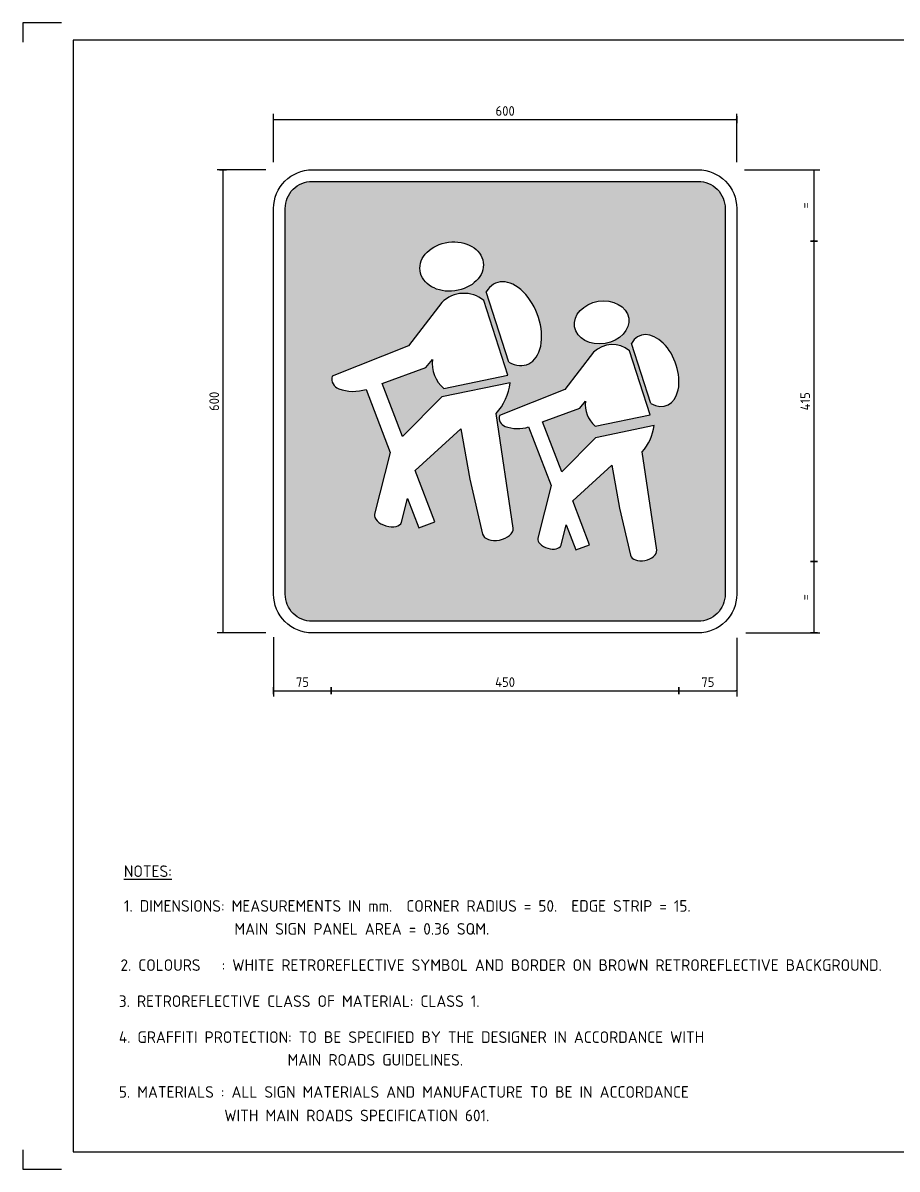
# Model space of a CAD drawing. Header units: millimetres. Extents: x 0 to 420, y 0 to 297.
# Drawn here: x 0 to 226.5, y 0 to 297 of the extents above; entities that cross this region are included whole.
import ezdxf
from ezdxf.enums import TextEntityAlignment as Align

# ---------------------------------------------------------------- set-up
doc = ezdxf.new("R2010")
doc.units = ezdxf.units.MM
for name, color, linetype in [('BROWN', 36, 'Continuous'), ('L35', 3, 'Continuous'), ('T25', 1, 'Continuous'), ('TBLK18', 4, 'Continuous'), ('TBLK25', 1, 'Continuous'), ('TBLK35', 3, 'Continuous'), ('TBLK50', 7, 'Continuous')]:
    doc.layers.add(name, color=color, linetype=linetype)
doc.styles.add('ISO', font='iso3098b')
doc.dimstyles.new('SIGNSDIM', dxfattribs={"dimtxt": 2.5, "dimasz": 0.2, "dimexe": 1.5, "dimexo": 2, "dimgap": 1, "dimtad": 1, "dimdec": 4, "dimlfac": 5, "dimrnd": 1, "dimdsep": 46, "dimtxsty": 'ISO', "dimblk": 'SGNDIM', "dimcen": 2.5, "dimse2": 1, "dimadec": 0, "dimazin": 0, "dimtfac": 1, "dimtdec": 4, "dimtix": 1, "dimtmove": 0, "dimatfit": 3, "dimldrblk": 'SGNDIM', "dimfxl": 1, "dimtolj": 1, "dimtzin": 0, "dimarcsym": 0})

# ---------------------------------------------------------------- blocks, each defined once
blk = doc.blocks.new('A3BBLK')
at = {"layer": 'TBLK25'}
for p, q in [((10, 297), (0, 297)), ((0, 297), (0, 292)), ((0, 5), (0, 0)), ((0, 0), (10, 0))]:
    blk.add_line(p, q, dxfattribs=at)
at = {"layer": 'TBLK50'}
for p, q in [((415.5, 292.5), (13, 292.5)), ((13, 292.5), (13, 4.5)), ((13, 4.5), (415.5, 4.5))]:
    blk.add_line(p, q, dxfattribs=at)
blk = doc.blocks.new('title block')
blk.add_blockref('A3BBLK', (0, 0))
at = {"layer": 'TBLK18', "style": 'ISO'}
blk.add_attdef('MR_DIRECTORATE', text='', height=1.5, dxfattribs=at).set_placement((381.5, 67.12), align=Align.CENTER)
for tag, p in [('STREET_NAME', (355.51, 61.1)), ('SUBURB_POSTCODE', (388.49, 61.1)), ('TELEPHONE_NO.', (368.31, 58.84)), ('FAX_NO.', (393.56, 58.84))]:
    blk.add_attdef(tag, p, '', height=1.5, dxfattribs=at)
at = {"layer": 'TBLK25', "style": 'ISO'}
for tag, height, p in [('MR_BRANCH', 2, (381.5, 64.2)), ('ROAD_SECTION', 1.75, (384.5, 29.16)), ('SLK', 1.75, (384.5, 26.11)), ('CHAINAGE', 1.75, (384.5, 19.21))]:
    blk.add_attdef(tag, text='', height=height, dxfattribs=at).set_placement(p, align=Align.CENTER)
for tag, p, height in [('FILE_NUMBER', (371.77, 53.24), 2.5), ('DESIGNED_/_DRAWN', (371.77, 48.49), 2), ('VERIFIED', (371.77, 43.49), 2), ('APPROVED', (371.77, 38.49), 2), ('LOCAL_AUTHORITY', (370.48, 16.73), 1.25)]:
    blk.add_attdef(tag, p, '', height=height, dxfattribs=at)
at = {"layer": 'TBLK35', "style": 'ISO', "width": 0.9}
for tag, p in [('ROAD_PROJECT&NUMBER', (384.5, 32.23)), ('DRAWING_DESCRIPTION', (384.5, 22.29))]:
    blk.add_attdef(tag, text='', height=2.5, dxfattribs=at).set_placement(p, align=Align.CENTER)
at = {"layer": 'TBLK50', "style": 'ISO'}
blk.add_attdef('DRG_NUMBER', (356.8, 6.02), '', height=5, dxfattribs=at)
blk = doc.blocks.new('SGNDIM')
for p, q in [((0, 0), (-1, 0)), ((0, 4.5), (0, -4.5))]:
    blk.add_line(p, q)
blk = doc.blocks.new('*D20')
at = {"layer": 'DEFPOINTS', "color": 0, "transparency": 16777216}
for p in [(64.96, 258.94), (51.81, 138.94), (64.96, 138.94)]:
    blk.add_point(p, dxfattribs=at)
at = {"layer": 'T25', "color": 0, "lineweight": -2, "transparency": 16777216}
for p, q in [((62.96, 258.94), (50.31, 258.94)), ((51.81, 258.74), (51.81, 139.14)), ((62.96, 138.94), (50.31, 138.94))]:
    blk.add_line(p, q, dxfattribs=at)
at = {"layer": 'T25', "color": 0, "lineweight": -2, "transparency": 16777216, "xscale": 0.2, "yscale": 0.2, "zscale": 0.2}
for p, rotation in [((51.81, 258.94), 90), ((51.81, 138.94), 270)]:
    blk.add_blockref('SGNDIM', p, dxfattribs=dict(at, rotation=rotation))
at = {"layer": 'T25', "color": 0, "transparency": 16777216, "insert": (49.56, 198.94), "char_height": 2.5, "attachment_point": 5, "rotation": 90, "style": 'ISO'}
blk.add_mtext('\\A1;600', dxfattribs=at)
blk = doc.blocks.new('*D21')
at = {"layer": 'DEFPOINTS', "color": 0, "transparency": 16777216}
for p in [(64.96, 139.81), (79.9, 130.47), (79.9, 123.94)]:
    blk.add_point(p, dxfattribs=at)
at = {"layer": 'T25', "color": 0, "lineweight": -2, "transparency": 16777216}
for p, q in [((64.96, 137.81), (64.96, 122.44)), ((65.16, 123.94), (79.7, 123.94))]:
    blk.add_line(p, q, dxfattribs=at)
at = {"layer": 'T25', "color": 0, "lineweight": -2, "transparency": 16777216, "xscale": 0.2, "yscale": 0.2, "zscale": 0.2, "rotation": 180}
blk.add_blockref('SGNDIM', (64.96, 123.94), dxfattribs=at)
at = {"layer": 'T25', "color": 0, "lineweight": -2, "transparency": 16777216, "xscale": 0.2, "yscale": 0.2, "zscale": 0.2}
blk.add_blockref('SGNDIM', (79.9, 123.94), dxfattribs=at)
at = {"layer": 'T25', "color": 0, "transparency": 16777216, "insert": (72.43, 126.19), "char_height": 2.5, "attachment_point": 5, "style": 'ISO'}
blk.add_mtext('\\A1;75', dxfattribs=at)
blk = doc.blocks.new('*D22')
at = {"layer": 'DEFPOINTS', "color": 0, "transparency": 16777216}
for p in [(79.9, 150.25), (169.99, 150.25), (169.99, 123.94)]:
    blk.add_point(p, dxfattribs=at)
at = {"layer": 'T25', "color": 0, "lineweight": -2, "transparency": 16777216}
blk.add_line((80.1, 123.94), (169.79, 123.94), dxfattribs=at)
at = {"layer": 'T25', "color": 0, "lineweight": -2, "transparency": 16777216, "xscale": 0.2, "yscale": 0.2, "zscale": 0.2, "rotation": 180}
blk.add_blockref('SGNDIM', (79.9, 123.94), dxfattribs=at)
at = {"layer": 'T25', "color": 0, "lineweight": -2, "transparency": 16777216, "xscale": 0.2, "yscale": 0.2, "zscale": 0.2}
blk.add_blockref('SGNDIM', (169.99, 123.94), dxfattribs=at)
at = {"layer": 'T25', "color": 0, "transparency": 16777216, "insert": (124.94, 126.19), "char_height": 2.5, "attachment_point": 5, "style": 'ISO'}
blk.add_mtext('\\A1;450', dxfattribs=at)
blk = doc.blocks.new('*D23')
at = {"layer": 'DEFPOINTS', "color": 0, "transparency": 16777216}
for p in [(184.96, 139.7), (169.99, 130.49), (184.96, 123.94)]:
    blk.add_point(p, dxfattribs=at)
at = {"layer": 'T25', "color": 0, "lineweight": -2, "transparency": 16777216}
for p, q in [((184.96, 137.7), (184.96, 122.44)), ((170.19, 123.94), (184.76, 123.94))]:
    blk.add_line(p, q, dxfattribs=at)
at = {"layer": 'T25', "color": 0, "lineweight": -2, "transparency": 16777216, "xscale": 0.2, "yscale": 0.2, "zscale": 0.2, "rotation": 180}
blk.add_blockref('SGNDIM', (169.99, 123.94), dxfattribs=at)
at = {"layer": 'T25', "color": 0, "lineweight": -2, "transparency": 16777216, "xscale": 0.2, "yscale": 0.2, "zscale": 0.2}
blk.add_blockref('SGNDIM', (184.96, 123.94), dxfattribs=at)
at = {"layer": 'T25', "color": 0, "transparency": 16777216, "insert": (177.48, 126.19), "char_height": 2.5, "attachment_point": 5, "style": 'ISO'}
blk.add_mtext('\\A1;75', dxfattribs=at)
blk = doc.blocks.new('*D24')
at = {"layer": 'DEFPOINTS', "color": 0, "transparency": 16777216}
for p in [(184.99, 258.94), (180.34, 240.47), (204.96, 240.47)]:
    blk.add_point(p, dxfattribs=at)
at = {"layer": 'T25', "color": 0, "lineweight": -2, "transparency": 16777216}
for p, q in [((186.99, 258.94), (206.46, 258.94)), ((204.96, 258.74), (204.96, 240.67))]:
    blk.add_line(p, q, dxfattribs=at)
at = {"layer": 'T25', "color": 0, "lineweight": -2, "transparency": 16777216, "xscale": 0.2, "yscale": 0.2, "zscale": 0.2}
for p, rotation in [((204.96, 258.94), 90), ((204.96, 240.47), 270)]:
    blk.add_blockref('SGNDIM', p, dxfattribs=dict(at, rotation=rotation))
at = {"layer": 'T25', "color": 0, "transparency": 16777216, "insert": (202.71, 249.71), "char_height": 2.5, "attachment_point": 5, "rotation": 90, "style": 'ISO'}
blk.add_mtext('\\A1;=', dxfattribs=at)
blk = doc.blocks.new('*D25')
at = {"layer": 'DEFPOINTS', "color": 0, "transparency": 16777216}
for p in [(177.28, 240.47), (177.28, 157.42), (204.96, 157.42)]:
    blk.add_point(p, dxfattribs=at)
at = {"layer": 'T25', "color": 0, "lineweight": -2, "transparency": 16777216}
blk.add_line((204.96, 240.27), (204.96, 157.62), dxfattribs=at)
at = {"layer": 'T25', "color": 0, "lineweight": -2, "transparency": 16777216, "xscale": 0.2, "yscale": 0.2, "zscale": 0.2}
for p, rotation in [((204.96, 240.47), 90), ((204.96, 157.42), 270)]:
    blk.add_blockref('SGNDIM', p, dxfattribs=dict(at, rotation=rotation))
at = {"layer": 'T25', "color": 0, "transparency": 16777216, "insert": (202.71, 198.95), "char_height": 2.5, "attachment_point": 5, "rotation": 90, "style": 'ISO'}
blk.add_mtext('\\A1;415', dxfattribs=at)
blk = doc.blocks.new('*D26')
at = {"layer": 'DEFPOINTS', "color": 0, "transparency": 16777216}
for p in [(163.9, 157.42), (185.3, 138.94), (204.96, 138.94)]:
    blk.add_point(p, dxfattribs=at)
at = {"layer": 'T25', "color": 0, "lineweight": -2, "transparency": 16777216}
for p, q in [((204.96, 157.22), (204.96, 139.14)), ((187.3, 138.94), (206.46, 138.94))]:
    blk.add_line(p, q, dxfattribs=at)
at = {"layer": 'T25', "color": 0, "lineweight": -2, "transparency": 16777216, "xscale": 0.2, "yscale": 0.2, "zscale": 0.2}
for p, rotation in [((204.96, 157.42), 90), ((204.96, 138.94), 270)]:
    blk.add_blockref('SGNDIM', p, dxfattribs=dict(at, rotation=rotation))
at = {"layer": 'T25', "color": 0, "transparency": 16777216, "insert": (202.71, 148.18), "char_height": 2.5, "attachment_point": 5, "rotation": 90, "style": 'ISO'}
blk.add_mtext('\\A1;=', dxfattribs=at)
blk = doc.blocks.new('*D27')
at = {"layer": 'DEFPOINTS', "color": 0, "transparency": 16777216}
for p in [(184.96, 271.94), (64.96, 258.94), (184.96, 258.94)]:
    blk.add_point(p, dxfattribs=at)
at = {"layer": 'T25', "color": 0, "lineweight": -2, "transparency": 16777216}
for p, q in [((64.96, 260.94), (64.96, 273.44)), ((184.96, 260.94), (184.96, 273.44)), ((65.16, 271.94), (184.76, 271.94))]:
    blk.add_line(p, q, dxfattribs=at)
at = {"layer": 'T25', "color": 0, "lineweight": -2, "transparency": 16777216, "xscale": 0.2, "yscale": 0.2, "zscale": 0.2, "rotation": 180}
blk.add_blockref('SGNDIM', (64.96, 271.94), dxfattribs=at)
at = {"layer": 'T25', "color": 0, "lineweight": -2, "transparency": 16777216, "xscale": 0.2, "yscale": 0.2, "zscale": 0.2}
blk.add_blockref('SGNDIM', (184.96, 271.94), dxfattribs=at)
at = {"layer": 'T25', "color": 0, "transparency": 16777216, "insert": (124.96, 274.19), "char_height": 2.5, "attachment_point": 5, "style": 'ISO'}
blk.add_mtext('\\A1;600', dxfattribs=at)

msp = doc.modelspace()

# ---------------------------------------------------------------- hatches: boundary and pattern name
at = {"layer": 'BROWN'}
h = msp.add_hatch(color=256, dxfattribs=at)
edge = h.paths.add_edge_path(flags=16)
edge.add_ellipse((111.096737, 233.875246), major_axis=(-8.196304, -1.084969), ratio=0.7692631281, start_angle=0, end_angle=360)
edge = h.paths.add_edge_path(flags=16)
edge.add_ellipse((149.961333, 219.390912), major_axis=(-7.002141, -1.139217), ratio=0.7808316511, start_angle=0, end_angle=360)
edge = h.paths.add_edge_path()
edge.add_line((67.96391, 148.940741), (67.96391, 248.940781))
edge.add_arc((74.96391, 248.940781), 7, 90, 180, ccw=False)
edge.add_line((74.96391, 255.940781), (174.96391, 255.940781))
edge.add_arc((174.96391, 248.940781), 7, 0, 90, ccw=False)
edge.add_line((181.96391, 248.940781), (181.96391, 148.940741))
edge.add_arc((174.96391, 148.940741), 7, -90, 0, ccw=False)
edge.add_line((174.96391, 141.940741), (74.96391, 141.940741))
edge.add_arc((74.96391, 148.940741), 7, 180, 270, ccw=False)
edge = h.paths.add_edge_path(flags=16)
edge.add_ellipse((126.675143, 219.065421), major_axis=(-4.016732, 10.578447), ratio=0.6237794932, start_angle=142.78741898, end_angle=387.55125475)
edge.add_line((120.061782, 227.28532), (125.883384, 209.125482))
edge = h.paths.add_edge_path(flags=16)
edge.add_line((127.04533, 166.07734), (122.633397, 195.772993))
edge.add_arc((111.103859, 205.879131), 15.331806, 318.76403622, 351.9268187)
edge.add_line((126.283719, 203.725966), (108.555765, 200.083096))
edge.add_line((108.555765, 200.083096), (98.317812, 189.807435))
edge.add_line((98.317812, 189.807435), (93.101075, 203.552613))
edge.add_line((93.101075, 203.552613), (104.420277, 207.727496))
edge.add_line((104.420277, 207.727496), (106.109271, 209.81741))
edge.add_arc((114.399485, 208.75604), 8.357879, 172.7042927, 230.54575164)
edge.add_line((109.088371, 202.302652), (125.64657, 205.705152))
edge.add_line((125.64657, 205.705152), (119.45802, 225.070776))
edge.add_arc((114.267834, 218.696953), 8.219711, 50.84416755, 134.30263839)
edge.add_line((108.526791, 224.579476), (99.895037, 213.327092))
edge.add_line((99.895037, 213.327092), (80.102765, 205.449062))
edge.add_arc((82.847498, 204.82286), 2.815259, 167.14813686, 249.02466701)
edge.add_arc((85.632962, 212.484), 10.966746, 249.76417652, 287.68187187)
edge.add_line((88.96391, 202.035349), (95.185571, 185.642374))
edge.add_line((95.185571, 185.642374), (91.079925, 169.693908))
edge.add_ellipse((94.611877, 168.718666), major_axis=(-3.498878, 1.103719), ratio=0.5803291605, start_angle=363.56727969, end_angle=540)
edge.add_line((98.110755, 167.614947), (99.693749, 173.764121))
edge.add_line((99.693749, 173.764121), (102.574752, 166.173188))
edge.add_line((102.574752, 166.173188), (106.694361, 167.736712))
edge.add_line((106.694361, 167.736712), (101.652301, 181.021646))
edge.add_line((101.652301, 181.021646), (113.430785, 191.778453))
edge.add_line((113.430785, 191.778453), (115.819111, 178.758827))
edge.add_line((115.819111, 178.758827), (119.118794, 164.53137))
edge.add_ellipse((123.06183, 165.423254), major_axis=(-3.957319, -0.830301), ratio=0.6088934554, start_angle=361.47100149, end_angle=535.857848)
edge = h.paths.add_edge_path(flags=16)
edge.add_line((164.238641, 160.367305), (160.455945, 185.827721))
edge.add_arc((150.570767, 194.492507), 13.145161, 318.76403622, 351.9268187)
edge.add_line((163.585653, 192.646429), (148.386086, 189.52311))
edge.add_line((148.386086, 189.52311), (139.608285, 180.712979))
edge.add_line((139.608285, 180.712979), (134.596242, 193.621807))
edge.add_line((134.596242, 193.621807), (144.301082, 197.201262))
edge.add_line((144.301082, 197.201262), (145.74919, 198.993109))
edge.add_arc((152.857041, 198.083114), 7.165866, 172.7042927, 230.54575164)
edge.add_line((148.303406, 192.550118), (162.50005, 195.467348))
edge.add_line((162.50005, 195.467348), (157.19412, 212.071018))
edge.add_arc((152.744166, 206.606239), 7.047404, 50.84416755, 134.30263839)
edge.add_line((147.821919, 211.649788), (140.421239, 202.002236))
edge.add_line((140.421239, 202.002236), (123.45177, 195.247782))
edge.add_arc((125.805044, 194.71089), 2.413743, 167.14813686, 249.02466701)
edge.add_arc((128.193242, 201.279386), 9.402652, 249.76417652, 287.68187187)
edge.add_line((131.049125, 192.320938), (136.922768, 177.141946))
edge.add_line((136.922768, 177.141946), (133.402676, 163.468074))
edge.add_ellipse((136.430896, 162.631922), major_axis=(-2.999863, 0.946305), ratio=0.5803291605, start_angle=363.56727969, end_angle=540)
edge.add_line((139.430758, 161.685617), (140.787984, 166.957787))
edge.add_line((140.787984, 166.957787), (143.258094, 160.449483))
edge.add_line((143.258094, 160.449483), (146.790157, 161.790015))
edge.add_line((146.790157, 161.790015), (142.467204, 173.180233))
edge.add_line((142.467204, 173.180233), (152.565823, 182.402888))
edge.add_line((152.565823, 182.402888), (154.613523, 171.24014))
edge.add_line((154.613523, 171.24014), (157.4426, 159.041824))
edge.add_ellipse((160.823274, 159.806507), major_axis=(-3.39292, -0.711883), ratio=0.6088934554, start_angle=361.47100149, end_angle=535.857848)
edge = h.paths.add_edge_path(flags=16)
edge.add_ellipse((163.381927, 206.922156), major_axis=(-3.44386, 9.069733), ratio=0.6237794932, start_angle=142.78741898, end_angle=387.55125475)
edge.add_line((157.711773, 213.969721), (162.70309, 198.399865))

# ---------------------------------------------------------------- linework, layer by layer
for p, q in [((125.883384, 209.125482), (120.061782, 227.28532)), ((162.70309, 198.399865), (157.711773, 213.969721))]:
    msp.add_line(p, q, dxfattribs=at)
msp.add_lwpolyline([(67.96391, 148.940741), (67.96391, 248.940781, -0.4142135624), (74.96391, 255.940781), (174.96391, 255.940781, -0.4142135624), (181.96391, 248.940781), (181.96391, 148.940741, -0.4142135624), (174.96391, 141.940741), (74.96391, 141.940741, -0.4142135624)], format="xyb", close=True, dxfattribs=at)
for points in [[(127.04533, 166.07734), (122.633397, 195.772993, 0.1457183789), (126.283719, 203.725966), (108.555765, 200.083096), (98.317812, 189.807435), (93.101075, 203.552613), (104.420277, 207.727496), (106.109271, 209.81741, 0.257879683), (109.088371, 202.302652), (125.64657, 205.705152), (119.45802, 225.070776, 0.3811554478), (108.526791, 224.579476), (99.895037, 213.327092), (80.102765, 205.449062, 0.3732707541), (81.839731, 202.194155, 0.1669734528), (88.96391, 202.035349), (95.185571, 185.642374), (91.079925, 169.693908)], [(164.238641, 160.367305), (160.455945, 185.827721, 0.1457183789), (163.585653, 192.646429), (148.386086, 189.52311), (139.608285, 180.712979), (134.596242, 193.621807), (144.301082, 197.201262), (145.74919, 198.993109, 0.257879683), (148.303406, 192.550118), (162.50005, 195.467348), (157.19412, 212.071018, 0.3811554478), (147.821919, 211.649788), (140.421239, 202.002236), (123.45177, 195.247782, 0.3732707541), (124.941007, 192.457095, 0.1669734528), (131.049125, 192.320938), (136.922768, 177.141946), (133.402676, 163.468074)]]:
    msp.add_lwpolyline(points, format="xyb", dxfattribs=at)
for points in [[(98.110755, 167.614947), (99.693749, 173.764121), (102.574752, 166.173188), (106.694361, 167.736712), (101.652301, 181.021646), (113.430785, 191.778453), (115.819111, 178.758827), (119.118794, 164.53137)], [(139.430758, 161.685617), (140.787984, 166.957787), (143.258094, 160.449483), (146.790157, 161.790015), (142.467204, 173.180233), (152.565823, 182.402888), (154.613523, 171.24014), (157.4426, 159.041824)]]:
    msp.add_lwpolyline(points, dxfattribs=at)
for centre, major_axis, ratio in [((111.096737, 233.875246), (-8.196304, -1.084969), 0.7692631281), ((149.961333, 219.390912), (-7.002141, -1.139217), 0.7808316511)]:
    msp.add_ellipse(centre, major_axis=major_axis, ratio=ratio, dxfattribs=at)
for centre, major_axis, ratio, start_param, end_param in [((126.675143, 219.065421), (-4.016732, 10.578447), 0.6237794932, 2.4921105916, 6.7640454157), ((163.381927, 206.922156), (-3.44386, 9.069733), 0.6237794932, 2.4921105916, 6.7640454157), ((94.611877, 168.718666), (-3.498878, 1.103719), 0.5803291605, 6.345446083, 9.4247779608), ((123.06183, 165.423254), (-3.957319, -0.830301), 0.6088934554, 6.3088591265, 9.3524837703), ((136.430896, 162.631922), (-2.999863, 0.946305), 0.5803291605, 6.345446083, 9.4247779608), ((160.823274, 159.806507), (-3.39292, -0.711883), 0.6088934554, 6.3088591265, 9.3524837703)]:
    msp.add_ellipse(centre, major_axis=major_axis, ratio=ratio, start_param=start_param, end_param=end_param, dxfattribs=at)
at = {"layer": 'L35'}
msp.add_lwpolyline([(64.96391, 148.940741), (64.96391, 248.940781, -0.4142135624), (74.96391, 258.940781), (174.96391, 258.940781, -0.4142135624), (184.96391, 248.940781), (184.96391, 148.940741, -0.4142135624), (174.96391, 138.940741), (74.96391, 138.940741, -0.4142135624)], format="xyb", close=True, dxfattribs=at)

# ---------------------------------------------------------------- block references
at = {"color": 1}
msp.add_blockref('title block', (0, 0), dxfattribs=at)

# ---------------------------------------------------------------- texts
at = {"layer": 'T25', "color": 3, "style": 'ISO'}
for s, p in [('%%UNOTES:', (26.16301, 75.687431)), ('1. DIMENSIONS: MEASUREMENTS IN mm.  CORNER RADIUS = 50.  EDGE STRIP = 15.', (26.16301, 66.687431)), ('MAIN SIGN PANEL AREA = 0.36 SQM.', (54.796311, 60.7427)), ('2. COLOURS   : WHITE RETROREFLECTIVE SYMBOL AND BORDER ON BROWN RETROREFLECTIVE BACKGROUND.', (25.279612, 51.355479)), ('3. RETROREFLECTIVE CLASS OF MATERIAL: CLASS 1.', (24.865348, 42.008789)), ('4. GRAFFITI PROTECTION: TO BE SPECIFIED BY THE DESIGNER IN ACCORDANCE WITH', (24.865348, 32.687796)), ('                        MAIN ROADS GUIDELINES.', (24.865348, 26.805185)), ('5. MATERIALS : ALL SIGN MATERIALS AND MANUFACTURE TO BE IN ACCORDANCE ', (24.865348, 18.484064)), ('               WITH MAIN ROADS SPECIFICATION 601.', (24.865348, 12.386569))]:
    msp.add_text(s, height=3, dxfattribs=at).set_placement(p)

# ---------------------------------------------------------------- dimensions: what is measured, and where the dimension line sits
at = {"layer": 'T25'}
for base, p1, p2, override, picture, middle in [((184.96391, 271.940781), (64.96391, 258.940781), (184.96391, 258.940781), {"dimse2": 0}, '*D27', (124.96391, 274.190781)), ((169.988863, 123.940741), (79.900388, 150.245895), (169.988863, 150.245895), {"dimse1": 1}, '*D22', (124.944626, 126.190741)), ((184.96391, 123.940741), (169.988863, 130.486846), (184.96391, 139.695345), {"dimse1": 1, "dimse2": 0}, '*D23', (177.476387, 126.190741))]:
    dim = msp.add_linear_dim(base=base, p1=p1, p2=p2, dimstyle='SIGNSDIM', override=override, dxfattribs=at)
    dim.commit()
    dim.dimension.update_dxf_attribs({"geometry": picture, "text_midpoint": middle})
for base, p1, p2, override, picture, middle in [((51.808392, 138.940741), (64.96391, 258.940781), (64.96391, 138.940741), {"dimse2": 0}, '*D20', (49.558392, 198.940761)), ((204.96391, 157.421795), (177.280276, 240.472698), (177.280276, 157.421795), {"dimse1": 1}, '*D25', (202.71391, 198.947247))]:
    dim = msp.add_linear_dim(base=base, p1=p1, p2=p2, angle=90, dimstyle='SIGNSDIM', override=override, dxfattribs=at)
    dim.commit()
    dim.dimension.update_dxf_attribs({"geometry": picture, "text_midpoint": middle})
dim = msp.add_linear_dim(base=(204.96391, 240.472698), p1=(184.989381, 258.940781), p2=(180.339798, 240.472698), angle=90, text='=', dimstyle='SIGNSDIM', dxfattribs=at)
dim.commit()
dim.dimension.update_dxf_attribs({"geometry": '*D24', "text_midpoint": (202.71391, 249.70674)})
dim = msp.add_linear_dim(base=(204.96391, 138.940741), p1=(163.895085, 157.421795), p2=(185.302239, 138.940741), angle=90, text='=', dimstyle='SIGNSDIM', override={"dimse1": 1, "dimse2": 0}, dxfattribs=at)
dim.commit()
dim.dimension.update_dxf_attribs({"geometry": '*D26', "text_midpoint": (202.71391, 148.181268)})
dim = msp.add_linear_dim(base=(79.900388, 123.940741), p1=(64.96391, 139.812318), p2=(79.900388, 130.469987), dimstyle='SIGNSDIM', dxfattribs=at)
dim.commit()
dim.dimension.update_dxf_attribs({"geometry": '*D21', "text_midpoint": (72.432149, 126.190741)})

doc.saveas('drawing.dxf')
